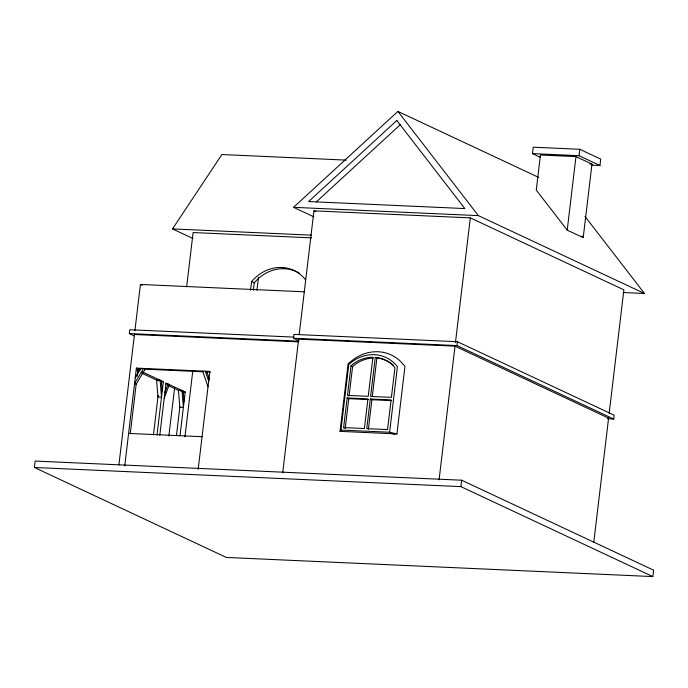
<?xml version="1.0" encoding="UTF-8"?>
<svg xmlns="http://www.w3.org/2000/svg" width="688" height="688" viewBox="0 0 688 688"><rect width="100%" height="100%" fill="white"/><g stroke="black" fill="none" stroke-linecap="round" stroke-linejoin="round"><path stroke-width="1.03" d="M34.4 467.479L35.165 461.063L461.648 480.215L653.6 570.171L652.835 576.587L226.352 557.443L34.4 467.479L460.883 486.622L652.835 576.587M134.1 335.83L129.301 333.577L129.757 329.733L293.914 337.103M118.895 464.95L134.53 333.835M134.908 330.644L140.421 284.454L304.569 291.824M124.726 465.948L136.396 368.114L209.849 371.408L198.17 469.345M130.256 433.801L136.215 383.766M137.11 376.31L137.996 368.863L136.396 368.114M153.45 434.816L158.145 395.428M157.01 434.979L163.357 381.745L142.407 371.933M159.788 435.272L166.023 383.001L185.218 391.997L179.998 435.736M168.861 435.943L174.58 388.023M186.646 286.853L193.122 232.544L311.698 237.867M176.446 435.573L179.878 406.771M184.934 436.863L192.795 370.901M250.578 290.069L251.584 281.607A39.242 35.045 -64.9 0 1 305.36 279.534M253.365 290.259L254.25 282.854A39.242 35.045 -64.9 0 1 299.16 273.041M256.934 290.302L258.456 277.522M298.979 340.809L293.492 338.238L293.948 334.394L457.434 341.73L614.195 415.199L613.739 419.052L607.323 418.76M282.708 472.819L298.704 338.642M299.211 334.385L313.943 210.855L470.325 217.881L623.878 289.846L609.155 413.376M340.053 431.367L348.111 363.754L353.675 359.265A42.673 38.107 -64.9 0 1 400.536 361.372L404.974 366.308L396.916 433.922L340.053 431.367L340.956 430.052L348.773 364.468A38.132 34.047 -64.9 0 1 397.432 366.652L389.614 432.236L396.916 433.922M343.63 427.592L347.165 397.948L367.942 398.885L364.408 428.529L343.63 427.592L345.23 428.34L348.764 398.696L347.165 397.948M351.009 365.741L347.474 395.385L368.243 396.314L372.896 357.304L369.877 357.382A35.509 31.708 -64.9 0 0 353.744 363.531L351.009 365.741L352.609 366.489L355.343 364.279A35.509 31.708 -64.9 0 1 371.477 358.13L373.489 358.078M349.074 396.133L352.609 366.489M370.307 398.988L366.773 428.633L387.55 429.561L391.085 399.917L370.307 398.988L371.907 399.737L391.644 400.622M375.27 357.407L370.617 396.426L391.395 397.354L394.929 367.71L392.745 365.276A35.509 31.708 -64.9 0 0 378.237 357.751L375.27 357.407L379.836 358.508A35.509 31.708 -64.9 0 1 393.579 365.319M368.372 429.381L371.907 399.737M372.346 396.116L376.869 358.156M439.082 479.837L455.086 345.668M455.465 342.469L470.325 217.881M613.739 419.052L456.978 345.582L457.434 341.73M460.883 486.622L461.648 480.215M540.071 157.174L532.46 153.605L533.217 147.189L579.769 149.279L600.727 159.1L599.962 165.516L591.491 165.137M567.213 230.153L575.976 156.606L540.441 155.015L536.262 190.069L567.213 230.153L583.209 237.644L591.972 164.105L575.976 156.606M599.962 165.516L579.004 155.694L579.769 149.279M593.787 542.221L608.648 417.633M137.308 374.091L138.727 370.204L136.955 370.127M164.862 392.702L168.053 383.956L165.387 383.835M164.183 398.395L169.248 384.515M135.244 377.815L140.92 368.312M192.915 238.478L172.499 228.906L221.906 154.533L346.245 160.115M313.848 216.84L293.561 207.329L397.896 111.413L538.764 177.435M316.325 201.885L400.579 124.433M532.46 153.605L579.004 155.694M589.883 164.011L591.972 164.105M293.561 207.329L478.375 215.628L644.493 293.484L584.963 216.385M172.499 228.906L311.38 235.15M623.13 292.529L644.493 293.484M293.492 338.238L456.978 345.582M298.644 339.15L455.026 346.167L608.588 418.141M129.301 333.577L298.816 341.188M134.452 334.488L298.609 341.859M137.996 368.863L141.186 369M144.385 369.146L202.934 371.778M206.125 371.916L210.382 372.113M157.767 380.636L161.319 380.791L162.196 391.446M161.577 381.668L163.357 381.745M180.514 390.922L183.18 391.042L184.057 401.697M348.764 398.696L368.501 399.582M182.552 391.876L185.218 391.997M340.956 430.052L389.614 432.236M128.613 433.414L202.057 436.708M313.943 210.855L315.887 211.766M281.848 267.486L284.514 268.733M251.584 281.607L254.25 282.854M140.421 284.454L142.339 285.357M392.814 433.732L394.594 434.567M137.643 369.697L139.922 370.772M141.711 373.111L157.896 380.696M168.225 385.538L178.777 390.483M581.919 235.975L583.209 237.644M397.896 111.413L478.375 215.628M209.616 379.879L206.925 371.959L205.325 371.202L208.688 381.109M202.668 371.09L208.008 386.802M143.568 368.433L134.564 383.508L136.164 384.257L145.168 369.181L143.568 368.433M396.821 120.486L308.628 201.558L464.839 208.567L396.821 120.486M160.123 380.232L156.572 380.077L157.965 396.985L161.517 397.148L160.123 380.232M181.985 390.483L178.433 390.32L179.826 407.227L183.378 407.391L181.985 390.483"/></g></svg>
